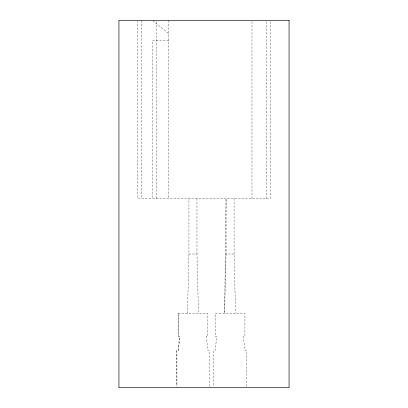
<?xml version="1.0" encoding="UTF-8"?>
<svg xmlns="http://www.w3.org/2000/svg" width="408" height="408" viewBox="0 0 408 408"><rect width="100%" height="100%" fill="white"/><g stroke="black" fill="none" stroke-linecap="round" stroke-linejoin="round"><path stroke-width="0.31" stroke-dasharray="2.04 1.53" d="M187.476 313.39L188.96 254.021L188.96 198.507M226.068 254.021L224.584 313.39L226.068 198.507L226.068 254.021L234.08 254.021L235.564 313.39M178.123 350.492L179.607 336.396M168.846 40.438L152.521 40.438L152.521 198.507M188.96 254.021L196.972 254.021L198.456 313.39M153 20.793L168.846 33.757M270.519 21.67L270.519 198.507L137.68 198.507L137.68 21.67M266.806 21.67L266.806 198.507M251.966 21.67L251.966 198.507M246.401 386.34L246.401 350.492L244.917 350.492L243.433 336.396L244.917 336.396L244.917 313.39L215.23 313.39L215.23 336.396L216.714 336.396L215.23 350.492L213.746 350.492L213.746 386.34M234.08 198.507L234.08 254.021M209.294 386.34L209.294 350.492L207.81 350.492L206.326 336.396L207.81 336.396L207.81 313.39L178.123 313.39L178.123 336.396L179.867 336.396L178.383 350.492L176.639 350.492L176.639 386.34M196.972 198.507L196.972 254.021M178.383 313.39L178.383 336.396M176.899 350.492L176.899 386.34M168.846 20.4L168.846 198.507M156.233 21.67L156.233 198.507M141.387 20.4L141.387 198.507"/><path stroke-width="0.61" d="M289.073 20.4L118.927 20.4L118.927 387.6L289.073 387.6L289.073 20.4"/></g></svg>
